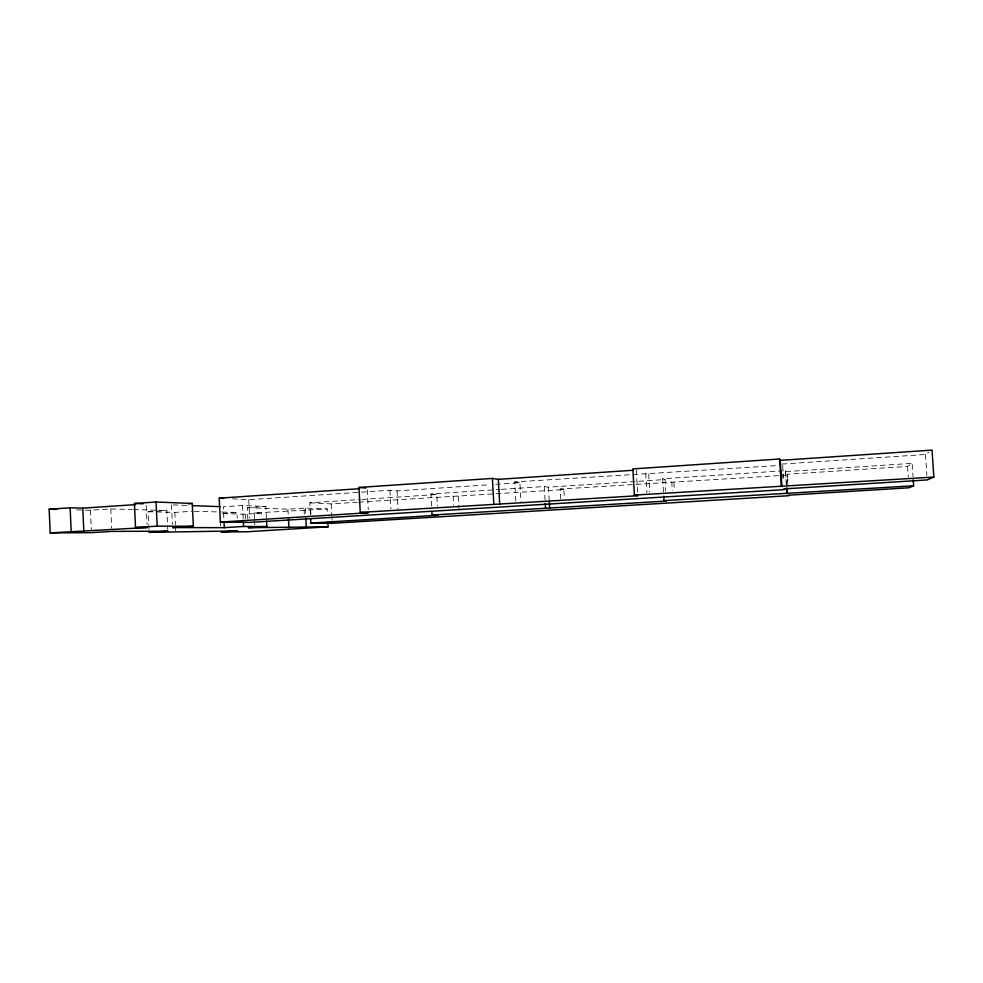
<?xml version="1.0" encoding="UTF-8"?>
<svg xmlns="http://www.w3.org/2000/svg" width="983" height="983" viewBox="0 0 983 983"><rect width="100%" height="100%" fill="white"/><g stroke="black" fill="none" stroke-linecap="round" stroke-linejoin="round"><path stroke-width="0.74" stroke-dasharray="4.92 3.69" d="M787.801 484.73L787.137 474.248L907.567 466.421L912.15 463.362L913.047 476.804M782.099 464.062L925.47 454.49L928.763 452.303M232.504 498.848L248.748 499.683L389.919 490.247L397.046 490.898L489.559 484.742M515.829 501.244L514.748 481.916L778.106 465.524M495.629 484.336L519.884 482.714L520.953 501.711M76.686 509.919L90.461 510.263L110.784 508.924L132.005 509.526M148.949 529.395L148.126 511.738L166.877 510.509L167.774 529.702M266.43 517.943L265.865 506.454L242.555 505.508L223.288 506.773L223.927 520.204M431.598 505.987L430.959 493.97L499.868 489.448M501.404 489.35L544.275 486.536L548.465 487.187L665.061 479.544L665.749 491.033M663.451 491.881L662.665 478.758L785.38 470.697L786.683 484.816M310.419 514.392L309.842 502.817L360.306 499.511M361.842 499.413L436.784 494.498L437.423 506.331M785.847 471.643L912.15 463.362M148.126 511.738L174.839 512.413L192.779 511.234M247.851 519.122L247.298 507.67L265.865 506.454M309.842 502.817L331.222 503.91L357.124 502.227M358.648 502.129L563.886 489.595L564.414 498.774M560.765 499.106L560.187 489.018L778.45 475.674M779.974 475.575L787.543 475.072L788.108 483.919M222.846 513.384L236.952 512.475L237.235 518.152M247.298 507.67L287.97 509.182L305.32 508.051L327.241 508.948L327.474 513.409M254.511 518.926L254.216 512.966L327.241 508.948M222.994 513.642L245.246 514.207L261.404 513.175L261.625 517.586M133.516 509.563L166.877 510.509M194.302 511.271L220.204 512.008M221.728 512.045L236.952 512.475M254.216 512.966L261.404 513.175M173.02 504.918L189.78 505.532M430.959 493.97L436.784 494.498M514.748 481.916L519.884 482.714M560.187 489.018L563.886 489.595M662.665 478.758L665.061 479.544M787.137 474.248L787.543 475.072M925.47 454.49L926.871 475.44M907.567 466.421L908.28 477.099M785.38 470.697L786.228 484.091M782.677 465.229L783.439 477.431M782.751 474.298L783.021 478.696M673.883 482.456L674.313 489.694M671.758 481.756L672.286 490.566M648.682 474.15L649.738 492.065M645.72 473.167L646.9 492.925M636.271 470.046L637.611 492.716M548.465 487.187L549.239 500.752M544.275 486.536L545.061 500.322M458.311 496.452L458.963 508.469M453.126 495.985L453.63 505.127M397.046 490.898L398.017 509.219M389.919 490.247L390.915 509.169M367.249 489.718L368.281 509.661M331.222 503.91L331.75 514.355M331.836 515.854L332.057 520.326M310.702 510.005L310.923 514.453M305.32 508.051L305.688 515.227M304.091 509.759L304.325 514.269M287.97 509.182L288.326 516.333M254.585 520.425L254.794 524.885M248.748 499.683L249.633 517.857M245.246 514.207L245.467 518.606M242.555 505.508L243.206 518.987M220.475 522.759L220.622 525.819M174.839 512.413L175.404 524.59M175.478 526.114L175.699 530.673M171.497 504.857L172.418 524.553M146.184 505.373L147.069 524.566M110.784 508.924L111.669 528.399M90.461 510.263L91.333 529.677"/><path stroke-width="1.47" d="M913.244 479.79L913.637 485.774L908.98 487.777L788.464 495.199L788.845 495.715L332.217 523.312L310.861 523.079L310.64 518.729M633.236 470.255L498.32 479.348L492.397 478.426L358.967 487.445L360.257 512.426L637.783 495.739L634.391 495.1L632.843 468.928L779.593 459L780.256 460.351L932.044 450.116L933.85 477.062L927.178 479.937L783.672 488.932L784.213 489.645L249.854 522.391L220.364 522.071L219.209 498.16L359.545 488.698M327.929 522.342L328.15 526.802L246.106 531.815L220.917 531.95L237.849 530.906L149.084 532.344L167.835 531.176L111.804 531.398L91.468 532.663L50.182 532.884L49.15 509.219L70.137 507.806L82.781 508.162L135.556 504.611M50.182 532.884L147.204 527.527L135.519 527.502L134.425 503.468L156.064 502.006L192.263 503.468L193.344 526.274L172.566 527.576L224.296 527.662L243.575 526.47L266.848 526.569L266.565 520.818M187.814 503.763L192.263 503.468M634.391 495.1L933.85 477.062M135.519 527.502L157.182 526.138L193.344 526.274M220.364 522.071L368.441 512.721L360.257 512.426M431.93 511.996L432.09 515.006L666.351 501.072L663.98 500.63L663.709 496.255M663.98 500.63L913.637 485.774M310.861 523.079L437.902 515.215L432.09 515.006M266.848 526.569L248.281 527.711L328.15 526.802M49.15 509.219L56.805 509.415M134.425 503.468L143.186 503.788M192.828 505.643L220.241 506.663M219.209 498.16L223.645 498.393M358.967 487.445L365.799 488.06M786.867 487.74L787.236 493.589M786.511 488.551L786.793 493.011M780.256 460.351L781.915 486.646M779.593 459L781.288 485.811M549.325 502.264L549.669 508.297M545.233 503.382L545.491 507.978M498.32 479.348L499.72 504.439M492.397 478.426L493.81 503.984M305.824 518.102L306.266 526.716M288.474 519.196L288.904 527.785M243.354 521.985L243.575 526.47M224.001 521.703L224.296 527.662M156.064 502.006L157.182 526.138M82.781 508.162L83.825 531.508M70.137 507.806L71.181 531.557"/></g></svg>
